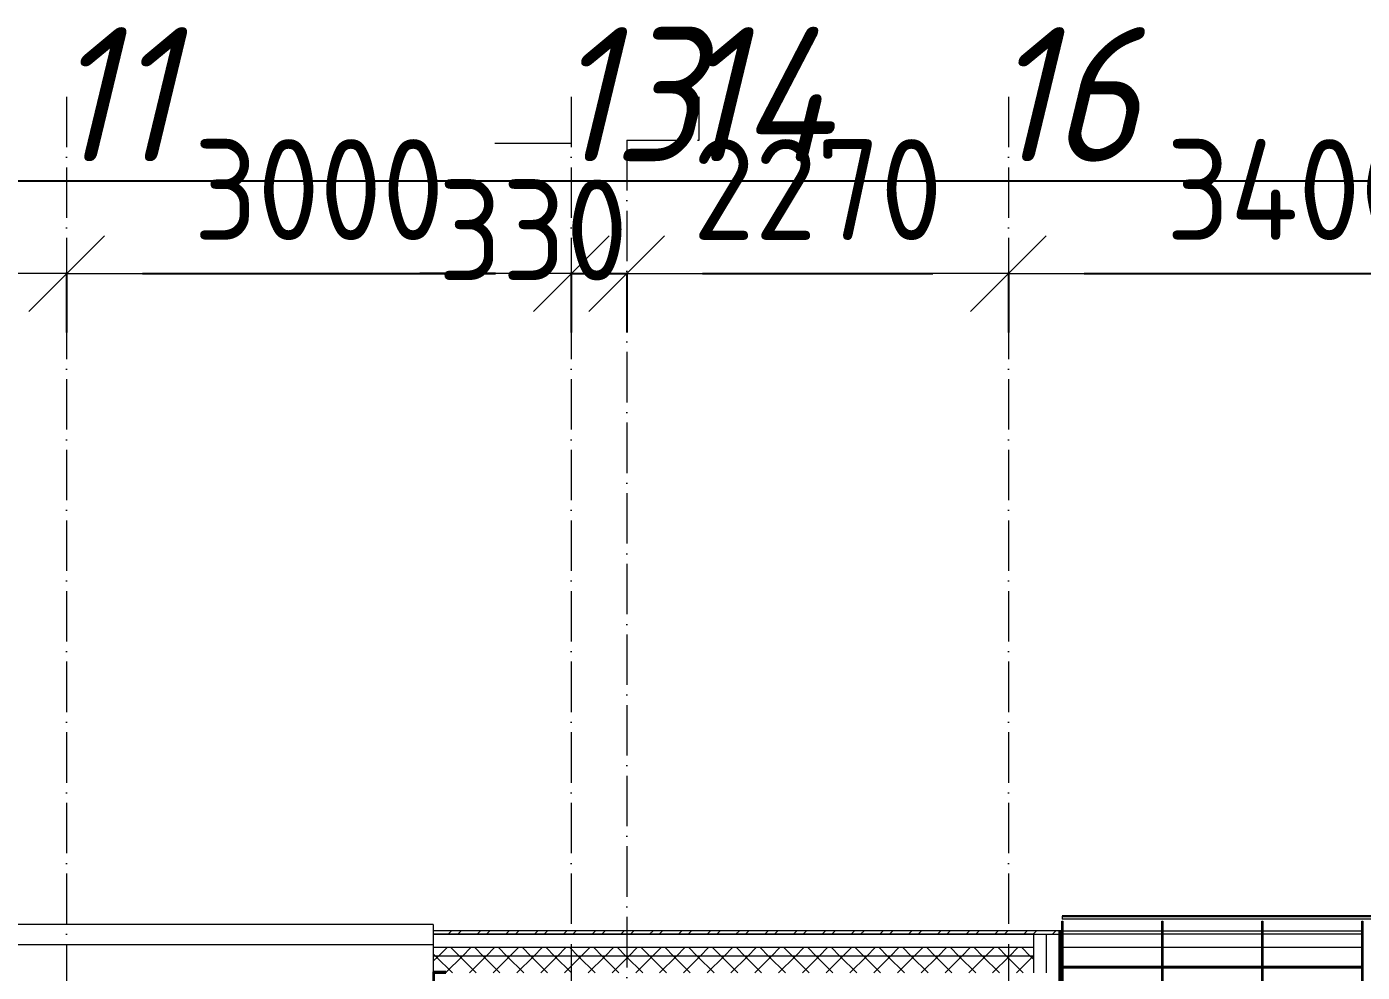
# Model space of a CAD drawing. Header units: millimetres. Extents: x 2294 to 908349, y -83289 to 219220.
# Drawn here: x 25275 to 33216, y 91709 to 97335 of the extents above; entities that cross this region are included whole.
import ezdxf

# ---------------------------------------------------------------- set-up
doc = ezdxf.new("R2010")
doc.units = ezdxf.units.MM
doc.linetypes.add('50_200_ШТРИХ_1Т_ш5_п1_п1_', pattern=[700, 500, -100, 0, -100])
for name, color, linetype, lineweight in [('A-____-____-DIMS', 7, 'Continuous', 9), ('A-FLOR-____-OTLN', 7, 'Continuous', 9), ('A-GENM-____-MCUT', 7, 'Continuous', 25), ('A-GENM-____-OTLN', 7, 'Continuous', 9), ('A-GENM-____-OTLN-1', 7, 'Continuous', 25), ('A-GLAZ-____-OTLN', 7, 'Continuous', 9), ('A-WALL-____-MCUT', 7, 'Continuous', 13), ('A-WALL-____-MCUT-1', 7, 'Continuous', 9), ('A-WALL-____-OTLN', 7, 'Continuous', 9), ('A-WALL-____-PATT-1', 7, 'Continuous', 9), ('A-WALL-FNSH-MCUT-1', 7, 'Continuous', 9), ('S-GRID-____-IDEN', 7, 'Continuous', 9), ('S-GRID-____-OTLN', 7, 'Continuous', 9), ('S-GRID-____-OTLN-1', 7, '50_200_ШТРИХ_1Т_ш5_п1_п1_', 9)]:
    doc.layers.add(name, color=color, linetype=linetype, lineweight=lineweight)
doc.styles.add('ISOCPEUR_I_9', font='isocpeui.ttf', dxfattribs={"width": 0.9, "height": 250})
doc.styles.add('СПДС', font='isocpeur.ttf', dxfattribs={"width": 0.9})
doc.dimstyles.new('Размера А3', dxfattribs={"dimtxt": 800, "dimasz": 450, "dimexe": 350, "dimexo": 100, "dimgap": 200, "dimtad": 1, "dimdec": 0, "dimrnd": 10, "dimzin": 0, "dimdsep": 46, "dimtxsty": 'СПДС', "dimblk": 'ARROWHEAD_6', "dimcen": 1, "dimclrd": 5, "dimclre": 5, "dimclrt": 5, "dimazin": 0, "dimtfac": 1, "dimtdec": 0, "dimtmove": 2, "dimatfit": 3, "dimfxl": 1, "dimtolj": 1, "dimtzin": 0, "dimarcsym": 0})
pattern_1 = [(45, (7562.79, 6025.28), (-70.71068, 70.71068), []), (135, (7562.79, 6025.28), (-70.71068, -70.71068), [])]

# ---------------------------------------------------------------- blocks, each defined once
blk = doc.blocks.new('141_Фартук_СКБ - 141_Фартук_СКБ_вентфасад-30031396-АР1_План отверстий 2 этажа в осях 1-64_Ю-ЯЯ')
at = {"layer": 'A-GENM-____-MCUT'}
for p, q in [((26160, -29), (0, -29)), ((0, -30), (26160, -30)), ((26160, -30), (26160, -29))]:
    blk.add_line(p, q, dxfattribs=at)
at = {"layer": 'A-GENM-____-OTLN'}
for p, q in [((0, -11.2), (26160, -11.2)), ((0, -11.5), (26160, -11.5)), ((26160, -11.5), (26160, -11.2)), ((26160, -29), (26160, -11.5))]:
    blk.add_line(p, q, dxfattribs=at)
blk = doc.blocks.new('Элемент крепления - Пластина-30015157-АР1_План отверстий 2 этажа в осях 1-64_Ю-ЯЯ')
at = {"layer": 'A-GENM-____-OTLN'}
for p, q in [((25651.1, 85294), (25651.1, 85988)), ((25651.1, 85988), (25656.1, 85988)), ((25656.1, 85988), (25656.1, 85294)), ((25656.1, 85294), (25651.1, 85294))]:
    blk.add_line(p, q, dxfattribs=at)
blk = doc.blocks.new('Швеллер - 140х58-30031487-АР1_План отверстий 2 этажа в осях 1-64_Ю-ЯЯ')
at = {"layer": 'A-GENM-____-MCUT'}
for p, q in [((-12488, 75), (-13077.5, 75)), ((-13077.5, 71), (-12488, 71)), ((-11893.4, 75), (-12483, 75)), ((-12483, 71), (-11893.4, 71)), ((-11298.9, 75), (-11888.4, 75)), ((-11888.4, 71), (-11298.9, 71))]:
    blk.add_line(p, q, dxfattribs=at)
blk = doc.blocks.new('Отлив_СКБ - Отлив витража_120_НВФ-31886523-АР1_План отверстий 2 этажа в осях 1-64_Ю-ЯЯ')
at = {"layer": 'A-GLAZ-____-OTLN'}
for p, q in [((9500, 120), (0, 120)), ((9500, 120), (9500, 83)), ((0, 2), (9500, 2)), ((9500, 0), (0, 0))]:
    blk.add_line(p, q, dxfattribs=at)
blk = doc.blocks.new('Фахверк_СКБ_Уголок - 250_2700-27497298-АР1_План отверстий 2 этажа в осях 1-64_Ю-ЯЯ')
at = {"layer": 'A-GENM-____-MCUT'}
for p, q in [((200, 181), (125, 181)), ((125, 181), (125, 106)), ((131, 106), (131, 175)), ((131, 175), (200, 175)), ((200, 175), (200, 181)), ((125, 106), (131, 106)), ((131, -6), (125, -6)), ((125, -6), (125, -81)), ((131, -75), (131, -6)), ((200, -75), (131, -75)), ((200, -81), (200, -75)), ((125, -81), (200, -81))]:
    blk.add_line(p, q, dxfattribs=at)
blk = doc.blocks.new('2floor')
at = {"layer": 'A-WALL-____-PATT-1'}
h = blk.add_hatch(dxfattribs=at)
h.set_pattern_fill('FP_3', color=256, style=0, pattern_type=2)
h.set_pattern_definition([(45, (7562.79, 6025.28), (-85.53659, 85.53659), []), (45, (7619.81, 6025.28), (-85.53659, 85.53659), [])])
h.paths.add_polyline_path([(31430.3, 91936.3), (31430.3, 91956.3), (27692.8, 91956.3), (27692.8, 91936.3), (31408.9, 91936.3)], flags=0)
h.paths.add_polyline_path([(18192.8, 91936.3), (18192.8, 91956.3), (4882.8, 91956.3), (4882.8, 91936.3), (18152.6, 91936.3)], flags=0)
h = blk.add_hatch(dxfattribs=at)
h.set_pattern_fill('FP_1', color=256, style=0, pattern_type=2)
h.set_pattern_definition(pattern_1)
h.paths.add_polyline_path([(27692.8, 91806.3), (31262.8, 91806.3), (31262.8, 91856.3), (27692.8, 91856.3)], flags=0)
h.paths.add_polyline_path([(18152.6, 91806.3), (18192.8, 91806.3), (18192.8, 91856.3), (5112.8, 91856.3), (5112.8, 91806.3), (14617.6, 91806.3)], flags=0)
h = blk.add_hatch(dxfattribs=at)
h.set_pattern_fill('FP_1', color=256, style=0, pattern_type=2)
h.set_pattern_definition(pattern_1)
h.paths.add_polyline_path([(30562.8, 91706.3), (31262.8, 91706.3), (31262.8, 91806.3), (27692.8, 91806.3), (27692.8, 91712.3), (27767.8, 91712.3), (27767.8, 91706.3), (30525.1, 91706.3)], flags=0)
h.paths.add_polyline_path([(17462.8, 91706.3), (18117.8, 91706.3), (18117.8, 91712.3), (18192.8, 91712.3), (18192.8, 91806.3), (5112.8, 91806.3), (5112.8, 91706.3), (16962.8, 91706.3)], flags=0)
at = {"layer": 'A-FLOR-____-OTLN'}
for p, q in [((32024.8, 91856.3), (31435.3, 91856.3)), ((32619.4, 91856.3), (32029.8, 91856.3)), ((33213.9, 91856.3), (32624.4, 91856.3))]:
    blk.add_line(p, q, dxfattribs=at)
at = {"layer": 'A-WALL-____-MCUT'}
for p, q in [((31262.8, 91936.3), (27692.8, 91936.3)), ((27692.8, 91936.3), (27692.8, 91712.3)), ((31262.8, 91706.3), (31262.8, 91936.3))]:
    blk.add_line(p, q, dxfattribs=at)
at = {"layer": 'A-WALL-____-MCUT-1'}
for p, q in [((31418.8, 82343.3), (31418.8, 91955.3)), ((31424.8, 82343.3), (31424.8, 91955.3)), ((31262.8, 91856.3), (27692.8, 91856.3)), ((31262.8, 91806.3), (27692.8, 91806.3))]:
    blk.add_line(p, q, dxfattribs=at)
at = {"layer": 'A-WALL-____-OTLN'}
for p, q in [((31337.8, 91936.3), (31337.8, 91706.3)), ((31435.3, 91956.3), (32024.8, 91956.3)), ((32024.8, 91936.3), (31435.3, 91936.3)), ((32029.8, 91956.3), (32619.4, 91956.3)), ((32619.4, 91936.3), (32029.8, 91936.3)), ((32624.4, 91956.3), (33213.9, 91956.3)), ((33213.9, 91936.3), (32624.4, 91936.3))]:
    blk.add_line(p, q, dxfattribs=at)
at = {"layer": 'A-WALL-FNSH-MCUT-1'}
for p, q in [((31430.3, 91956.3), (27692.8, 91956.3)), ((27692.8, 91956.3), (27692.8, 91936.3)), ((27692.8, 91936.3), (31430.3, 91936.3)), ((31412.8, 91955.3), (31412.8, 82343.3)), ((31430.3, 91955.3), (31412.8, 91955.3))]:
    blk.add_line(p, q, dxfattribs=at)
at = {"layer": 'A-GENM-____-OTLN', "rotation": 180}
blk.add_blockref('141_Фартук_СКБ - 141_Фартук_СКБ_вентфасад-30031396-АР1_План отверстий 2 этажа в осях 1-64_Ю-ЯЯ', (57592.8, 92013.3), dxfattribs=at)
at = {"layer": 'A-GENM-____-OTLN'}
for name, p in [('Элемент крепления - Пластина-30015157-АР1_План отверстий 2 этажа в осях 1-64_Ю-ЯЯ', (5779.2, 6025.3)), ('Элемент крепления - Пластина-30015157-АР1_План отверстий 2 этажа в осях 1-64_Ю-ЯЯ', (6373.7, 6025.3)), ('Элемент крепления - Пластина-30015157-АР1_План отверстий 2 этажа в осях 1-64_Ю-ЯЯ', (6968.2, 6025.3)), ('Элемент крепления - Пластина-30015157-АР1_План отверстий 2 этажа в осях 1-64_Ю-ЯЯ', (7562.8, 6025.3)), ('Швеллер - 140х58-30031487-АР1_План отверстий 2 этажа в осях 1-64_Ю-ЯЯ', (44512.8, 91666.3))]:
    blk.add_blockref(name, p, dxfattribs=at)
at = {"layer": 'A-GENM-____-OTLN-1'}
blk.add_blockref('Фахверк_СКБ_Уголок - 250_2700-27497298-АР1_План отверстий 2 этажа в осях 1-64_Ю-ЯЯ', (27567.8, 91531.3), dxfattribs=at)
at = {"layer": 'A-GLAZ-____-OTLN'}
blk.add_blockref('Отлив_СКБ - Отлив витража_120_НВФ-31886523-АР1_План отверстий 2 этажа в осях 1-64_Ю-ЯЯ', (18192.8, 91873.3), dxfattribs=at)
blk = doc.blocks.new('ARROWHEAD_6')
at = {"color": 0, "linetype": 'Continuous'}
for p, q in [((-0.5, -0.5), (0.5, 0.5)), ((0, 0), (-1, 0))]:
    blk.add_line(p, q, dxfattribs=at)
blk = doc.blocks.new('*D2645')
at = {"layer": 'A-____-____-DIMS', "color": 0, "lineweight": -2, "transparency": 16777216}
for p, q in [((178833.5, 95871.8), (178833.5, 95515.7)), ((179283.5, 95865.7), (183083.5, 95865.7)), ((183533.5, 95871.8), (183533.5, 95515.7))]:
    blk.add_line(p, q, dxfattribs=at)
at = {"layer": 'Defpoints', "color": 0, "transparency": 16777216}
for p in [(178833.5, 95971.8), (183533.5, 95971.8), (183533.5, 95865.7)]:
    blk.add_point(p, dxfattribs=at)
at = {"layer": 'A-____-____-DIMS', "color": 0, "lineweight": -2, "transparency": 16777216, "xscale": 450, "yscale": 450, "zscale": 450, "rotation": 180}
blk.add_blockref('ARROWHEAD_6', (178833.5, 95865.7), dxfattribs=at)
at = {"layer": 'A-____-____-DIMS', "color": 0, "lineweight": -2, "transparency": 16777216, "xscale": 450, "yscale": 450, "zscale": 450}
blk.add_blockref('ARROWHEAD_6', (183533.5, 95865.7), dxfattribs=at)
at = {"layer": 'A-____-____-DIMS', "color": 0, "transparency": 16777216, "insert": (181183.5, 96365.7), "char_height": 600, "attachment_point": 5, "style": 'СПДС'}
blk.add_mtext('\\A1;4700', dxfattribs=at)
blk = doc.blocks.new('*D2646')
at = {"layer": 'A-____-____-DIMS', "color": 0, "lineweight": -2, "transparency": 16777216}
for p, q in [((183533.5, 95871.8), (183533.5, 95515.7)), ((183983.5, 95865.7), (186083.5, 95865.7)), ((186533.5, 95871.8), (186533.5, 95515.7))]:
    blk.add_line(p, q, dxfattribs=at)
at = {"layer": 'Defpoints', "color": 0, "transparency": 16777216}
for p in [(183533.5, 95971.8), (186533.5, 95971.8), (186533.5, 95865.7)]:
    blk.add_point(p, dxfattribs=at)
at = {"layer": 'A-____-____-DIMS', "color": 0, "lineweight": -2, "transparency": 16777216, "xscale": 450, "yscale": 450, "zscale": 450, "rotation": 180}
blk.add_blockref('ARROWHEAD_6', (183533.5, 95865.7), dxfattribs=at)
at = {"layer": 'A-____-____-DIMS', "color": 0, "lineweight": -2, "transparency": 16777216, "xscale": 450, "yscale": 450, "zscale": 450}
blk.add_blockref('ARROWHEAD_6', (186533.5, 95865.7), dxfattribs=at)
at = {"layer": 'A-____-____-DIMS', "color": 0, "transparency": 16777216, "insert": (185033.5, 96365.7), "char_height": 600, "attachment_point": 5, "style": 'СПДС'}
blk.add_mtext('\\A1;3000', dxfattribs=at)
blk = doc.blocks.new('*D2647')
at = {"layer": 'A-____-____-DIMS', "color": 0, "lineweight": -2, "transparency": 16777216}
for p, q in [((186083.5, 95865.7), (185633.5, 95865.7)), ((186533.5, 95871.8), (186533.5, 95515.7)), ((186533.5, 95865.7), (186863.5, 95865.7)), ((186863.5, 95871.8), (186863.5, 95515.7)), ((187313.5, 95865.7), (187763.5, 95865.7))]:
    blk.add_line(p, q, dxfattribs=at)
at = {"layer": 'Defpoints', "color": 0, "transparency": 16777216}
for p in [(186533.5, 95971.8), (186863.5, 95971.8), (186863.5, 95865.7)]:
    blk.add_point(p, dxfattribs=at)
at = {"layer": 'A-____-____-DIMS', "color": 0, "lineweight": -2, "transparency": 16777216, "xscale": 450, "yscale": 450, "zscale": 450}
blk.add_blockref('ARROWHEAD_6', (186533.5, 95865.7), dxfattribs=at)
at = {"layer": 'A-____-____-DIMS', "color": 0, "lineweight": -2, "transparency": 16777216, "xscale": 450, "yscale": 450, "zscale": 450, "rotation": 180}
blk.add_blockref('ARROWHEAD_6', (186863.5, 95865.7), dxfattribs=at)
at = {"layer": 'A-____-____-DIMS', "color": 0, "transparency": 16777216, "insert": (185741.1, 96425.7), "char_height": 600, "attachment_point": 1, "line_spacing_factor": 1.149209, "style": 'СПДС'}
blk.add_mtext('\\A1;330', dxfattribs=at)
blk = doc.blocks.new('*D2648')
at = {"layer": 'A-____-____-DIMS', "color": 0, "lineweight": -2, "transparency": 16777216}
for p, q in [((186863.5, 95871.8), (186863.5, 95515.7)), ((187313.5, 95865.7), (188683.5, 95865.7)), ((189133.5, 95871.8), (189133.5, 95515.7))]:
    blk.add_line(p, q, dxfattribs=at)
at = {"layer": 'Defpoints', "color": 0, "transparency": 16777216}
for p in [(186863.5, 95971.8), (189133.5, 95971.8), (189133.5, 95865.7)]:
    blk.add_point(p, dxfattribs=at)
at = {"layer": 'A-____-____-DIMS', "color": 0, "lineweight": -2, "transparency": 16777216, "xscale": 450, "yscale": 450, "zscale": 450, "rotation": 180}
blk.add_blockref('ARROWHEAD_6', (186863.5, 95865.7), dxfattribs=at)
at = {"layer": 'A-____-____-DIMS', "color": 0, "lineweight": -2, "transparency": 16777216, "xscale": 450, "yscale": 450, "zscale": 450}
blk.add_blockref('ARROWHEAD_6', (189133.5, 95865.7), dxfattribs=at)
at = {"layer": 'A-____-____-DIMS', "color": 0, "transparency": 16777216, "insert": (187998.5, 96365.7), "char_height": 600, "attachment_point": 5, "style": 'СПДС'}
blk.add_mtext('\\A1;2270', dxfattribs=at)
blk = doc.blocks.new('*D2649')
at = {"layer": 'A-____-____-DIMS', "color": 0, "lineweight": -2, "transparency": 16777216}
for p, q in [((189133.5, 95871.8), (189133.5, 95515.7)), ((189583.5, 95865.7), (192083.5, 95865.7)), ((192533.5, 95871.8), (192533.5, 95515.7))]:
    blk.add_line(p, q, dxfattribs=at)
at = {"layer": 'Defpoints', "color": 0, "transparency": 16777216}
for p in [(189133.5, 95971.8), (192533.5, 95971.8), (192533.5, 95865.7)]:
    blk.add_point(p, dxfattribs=at)
at = {"layer": 'A-____-____-DIMS', "color": 0, "lineweight": -2, "transparency": 16777216, "xscale": 450, "yscale": 450, "zscale": 450, "rotation": 180}
blk.add_blockref('ARROWHEAD_6', (189133.5, 95865.7), dxfattribs=at)
at = {"layer": 'A-____-____-DIMS', "color": 0, "lineweight": -2, "transparency": 16777216, "xscale": 450, "yscale": 450, "zscale": 450}
blk.add_blockref('ARROWHEAD_6', (192533.5, 95865.7), dxfattribs=at)
at = {"layer": 'A-____-____-DIMS', "color": 0, "transparency": 16777216, "insert": (190833.5, 96365.7), "char_height": 600, "attachment_point": 5, "style": 'СПДС'}
blk.add_mtext('\\A1;3400', dxfattribs=at)
blk = doc.blocks.new('*D2679')
at = {"layer": 'A-____-____-DIMS', "color": 0, "lineweight": -2, "transparency": 16777216}
for p, q in [((163233.5, 96424), (163233.5, 96067.9)), ((163683.5, 96417.9), (213680.4, 96417.9)), ((266283.5, 96417.9), (216132.4, 96417.9)), ((266733.5, 96424), (266733.5, 96067.9))]:
    blk.add_line(p, q, dxfattribs=at)
at = {"layer": 'Defpoints', "color": 0, "transparency": 16777216}
for p in [(163233.5, 96524), (266733.5, 96524), (266733.5, 96417.9)]:
    blk.add_point(p, dxfattribs=at)
at = {"layer": 'A-____-____-DIMS', "color": 0, "lineweight": -2, "transparency": 16777216, "xscale": 450, "yscale": 450, "zscale": 450, "rotation": 180}
blk.add_blockref('ARROWHEAD_6', (163233.5, 96417.9), dxfattribs=at)
at = {"layer": 'A-____-____-DIMS', "color": 0, "lineweight": -2, "transparency": 16777216, "xscale": 450, "yscale": 450, "zscale": 450}
blk.add_blockref('ARROWHEAD_6', (266733.5, 96417.9), dxfattribs=at)
at = {"layer": 'A-____-____-DIMS', "color": 0, "transparency": 16777216, "insert": (213880.4, 96977.9), "char_height": 600, "attachment_point": 1, "line_spacing_factor": 1.149209, "style": 'СПДС'}
blk.add_mtext('\\A1;103500', dxfattribs=at)
blk = doc.blocks.new('3osi')
at = {"layer": 'S-GRID-____-OTLN'}
blk.add_line((186533.5, 96640.2), (186078.7, 96640.2), dxfattribs=at)
at = {"layer": 'S-GRID-____-OTLN-1', "color": 251, "ltscale": 0.6, "true_color": 0x636466}
for p, q in [((183533.5, 96918.1), (183533.5, 58916.9)), ((186533.5, 96918.1), (186533.5, 58916.9)), ((187294.6, 96659.8), (187294.6, 96918.1)), ((189133.5, 96918.1), (189133.5, 72700.8)), ((186863.5, 96659.8), (186863.5, 83272.6)), ((186863.5, 96659.8), (187294.6, 96659.8))]:
    blk.add_line(p, q, dxfattribs=at)
at = {"layer": 'S-GRID-____-IDEN', "char_height": 800, "attachment_point": 1, "style": 'ISOCPEUR_I_9'}
for s, insert, width in [('11', (183446.8, 97332.1), 288.607), ('13', (186423, 97332.1), 346.329), ('14', (187175.1, 97332.1), 367.975), ('16', (189023, 97332.1), 346.329)]:
    blk.add_mtext(s, dxfattribs=dict(at, insert=insert, width=width))
at = {"layer": 'A-____-____-DIMS'}
for base, p1, p2, picture, middle in [((266733.5, 96417.9), (163233.5, 96524), (266733.5, 96524), '*D2679', (214906.4, 96577.9)), ((186863.5, 95865.7), (186533.5, 95971.8), (186863.5, 95971.8), '*D2647', (186254.1, 96025.7))]:
    dim = blk.add_linear_dim(base=base, p1=p1, p2=p2, dimstyle='Размера А3', override={"dimtxt": 600, "dimclrd": 0, "dimclre": 0, "dimclrt": 0}, dxfattribs=at)
    dim.commit()
    dim.dimension.update_dxf_attribs({"geometry": picture, "text_midpoint": middle, "dimtype": 160})
for base, p1, p2, picture, middle in [((183533.5, 95865.7), (178833.5, 95971.8), (183533.5, 95971.8), '*D2645', (181183.5, 96365.7)), ((186533.5, 95865.7), (183533.5, 95971.8), (186533.5, 95971.8), '*D2646', (185033.5, 96365.7)), ((189133.5, 95865.7), (186863.5, 95971.8), (189133.5, 95971.8), '*D2648', (187998.5, 96365.7)), ((192533.5, 95865.7), (189133.5, 95971.8), (192533.5, 95971.8), '*D2649', (190833.5, 96365.7))]:
    dim = blk.add_linear_dim(base=base, p1=p1, p2=p2, dimstyle='Размера А3', override={"dimtxt": 600, "dimclrd": 0, "dimclre": 0, "dimclrt": 0}, dxfattribs=at)
    dim.commit()
    dim.dimension.update_dxf_attribs({"geometry": picture, "text_midpoint": middle})

msp = doc.modelspace()

# ---------------------------------------------------------------- block references
for name, p in [('3osi', (-158020.7, 0)), ('2floor', (0, 0))]:
    msp.add_blockref(name, p)

doc.saveas('drawing.dxf')
